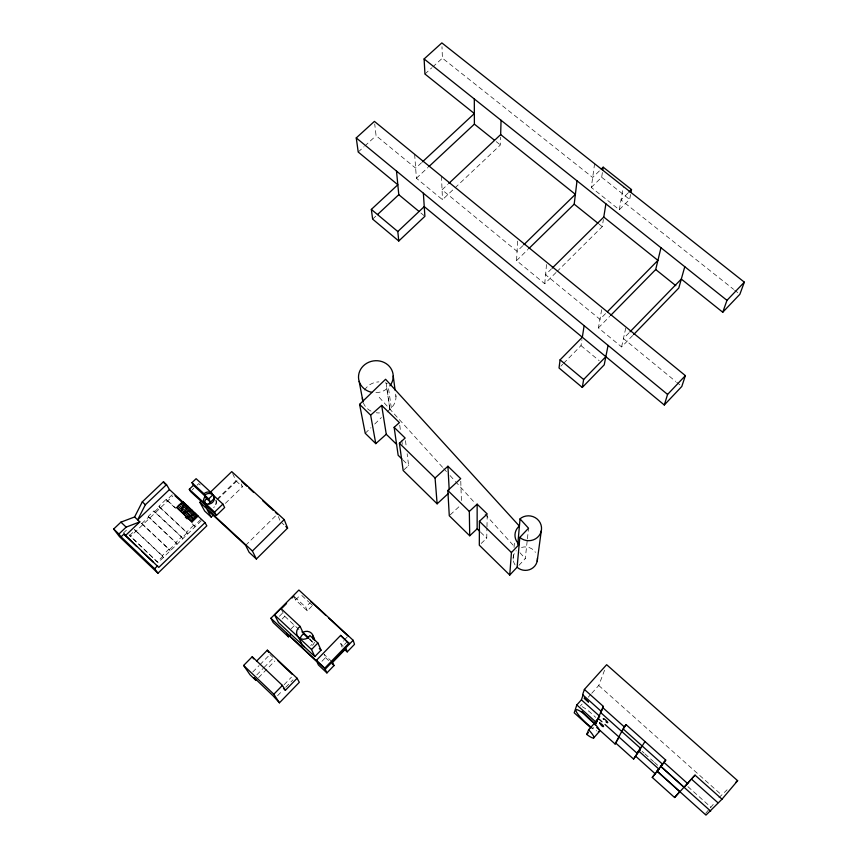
<?xml version="1.0" encoding="UTF-8"?>
<svg xmlns="http://www.w3.org/2000/svg" width="858" height="858" viewBox="0 0 858 858"><rect width="100%" height="100%" fill="white"/><g stroke="black" fill="none" stroke-linecap="round" stroke-linejoin="round"><path stroke-width="0.64" stroke-dasharray="4.29 3.22" d="M481.177 543.457L486.743 538.213L486.958 528.013M486.979 526.737L487.215 515.261M455.03 187.838L500.386 144.97L500.589 137.183M556.038 272.512L544.723 283.741L516.57 260.596L517.728 238.567M513.116 559.094L513.588 553.442M514.06 547.458L514.575 541.001M544.723 283.741L546.728 262.269M518.929 565.336L525.278 558.601L527.273 540.111M527.413 538.792L528.549 528.228M630.587 194.509L629.654 199.431L619.294 209.727L591.291 187.43L594.594 163.717M591.291 187.43L601.673 177.263L602.434 172.222M563.609 363.331L581.005 345.613L581.938 339.629M556.981 271.578L602.23 226.651L603.389 219.455M619.294 209.727L623.434 186.529M632.668 335.542L621.6 346.943L598.412 327.885L602.059 307.507M621.6 346.943L625.965 327.048M591.752 693.296L598.766 685.488L604.793 669.594M705.608 813.405L713.92 803.592M718.907 797.693L727.123 789.789M593.436 727.327L592.052 728.892L592.385 728.099L594.304 729.482A15.927 2.778 42.7 0 0 596.632 730.866M580.351 705.995L582.11 704.043M588.245 697.2L590.872 694.272M347.49 641.398L342.01 647.05L340.744 643.682L343.5 640.829M277.584 695.677L282.11 691.022M285.725 687.301L292.953 679.868M321.964 661.282L325.514 657.614L324.088 654.332L332.668 662.355M344.423 639.875L347.19 637.022M284.148 684.684L291.441 677.187M629.032 332.818L623.434 338.578L675.664 381.413M256.789 674.892L263.181 668.393M264.092 667.46L273.219 658.161M560.864 366.13L562.698 364.264M598.412 327.885L609.684 316.409M258.59 677.595L274.871 660.992M293.876 596.16L295.56 599.935L307.271 610.81L311.679 606.338M291.119 628.828L294.691 625.203M252.745 672.029L259.073 665.583M259.985 664.66L269.037 655.458M605.555 313.61L599.946 319.315L545.559 274.71L551.201 269.133M307.271 610.81L305.684 607.132L310.135 602.616M279.376 616.28L282.915 612.709M295.56 599.935L299.968 595.484M282.121 619.015L284.792 616.312L281.478 609.609M628.024 193.039L621.031 199.968L733.601 289.339M245.624 545.345L276.426 515.036M516.57 260.596L527.906 249.496M522.801 245.72L517.063 251.33L442.063 189.811L447.822 184.384M599.367 170.924L592.674 177.456L442.406 58.151L441.988 46.718M365.229 433.279L370.935 427.734M374.742 424.024L381.402 417.546M387.119 412.001L391.323 407.904A16.817 15.519 -7.8 0 0 395.592 393.704M225.418 503.324L242.471 486.786L239.95 481.199M217.031 499.174L235.993 480.855L232.282 472.779M217.75 499.442L237.977 479.901M163.438 557.421L162.226 555.694L168.983 549.163L141.302 523.058M177.038 544.262L175.879 542.492L181.639 536.926L153.968 510.982L148.209 516.473L149.453 518.329M187.698 533.944L186.594 532.132L193.887 525.085L191.977 523.305M200.708 519.605L194.305 525.793L191.452 523.133M201.351 520.731L157.958 562.719L129.043 534.759M192.16 489.897L193.801 488.32M197.093 485.167L198.734 483.601L200.59 485.317M123.37 533.075L128.174 528.507M160.135 508.14L158.923 506.241L166.227 499.281L175.761 508.172M141.709 523.648L148.606 517.063L176.255 543.06L169.358 549.721L141.709 523.648L142.578 524.903M172.179 494.787L166.688 500.021L176.212 508.912M129.601 535.531L135.103 530.287L162.741 556.424L157.25 561.733L129.601 535.531L130.373 536.561L172.876 495.956M414.639 154.279L416.398 178.249L442.481 199.689L454.064 188.749M421.535 162.698L415.658 168.168L376.083 135.703L374.721 123.992M372.629 219.112L376.501 215.497M416.398 178.249L428.003 167.428M450.225 514.864L460.564 505.276M358.215 152.027L363.856 146.868M364.8 146.01L376.083 135.703M424.946 74.024L431.735 67.846M432.711 66.967L442.406 58.151M404.075 469.669L408.633 465.54L407.142 453.753M601.673 177.263L629.654 199.431M734.641 290.165L737.773 292.642M496.224 141.634L500.386 144.97M599.12 224.153L602.23 226.651M676.694 382.26L679.761 384.781M420.881 212.988L423.895 215.487M581.005 345.613L599.174 360.671M598.766 685.488L721.396 794.755M687.944 786.679L710.896 807.217M642.116 751.34L644.026 753.045M644.969 753.903L653.528 761.572M654.482 762.43L658.29 765.829M235.993 480.855L242.471 486.786M282.164 523.133L283.977 524.785M301.823 595.506L308.655 601.833M309.631 602.734L312.559 605.448M294.777 597.007L305.684 607.132M340.744 643.682L343.372 646.117M309.631 638.652L313.202 642.856A7.089 6.767 -31.4 0 1 310.639 645.473M284.792 616.312L301.737 632.142M309.363 639.274L313.202 642.856M325.514 657.614L329.3 661.153M158.923 506.241L186.594 532.132M148.209 516.473L175.879 542.492M269.938 654.547L272.855 657.303M162.226 555.694L134.545 529.515L135.843 531.327M480.641 532.239L486.743 538.213M402.917 459.942L408.633 465.54M379.204 397.34L442.878 467.631M443.779 468.629L446.471 471.6M450.053 475.557L454.536 480.501M455.437 481.499L475.171 503.281M485.038 514.167L514.628 546.836M519.969 552.745L525.278 558.601M168.983 549.163L170.163 550.911M153.968 510.982L155.191 512.859M181.639 536.926L182.765 538.717M166.227 499.281L167.407 501.19M193.887 525.085L194.97 526.909M278.357 516.57L279.858 520.248M386.84 388.695L389.822 409.051L391.323 407.904L388.395 387.516L384.845 390.197A17.385 15.97 -7.5 0 1 373.895 392.621M386.164 383.183L389.972 409.223M395.645 394.133L395.988 396.718M399.742 425.171L400.6 431.574M401.791 440.529L402.305 444.369M405.48 440.647L406.145 445.892M441.473 176.212L442.481 199.689M460.778 481.22L461.389 500.546M379.515 412.923A16.817 15.519 -7.8 0 1 376.212 412.752M371.042 411.143A16.817 15.519 -7.8 0 1 363.374 402.917M364.532 390.122A16.817 15.519 -7.8 0 1 378.904 381.864M385.328 382.807A16.817 15.519 -7.8 0 1 387.301 383.623M515.047 564.896A12.184 11.733 7.3 0 1 516.259 550.664M521.535 547.425A12.184 11.733 7.3 0 1 535.478 552.327M582.089 706.638A15.916 2.821 42.6 0 1 595.624 717.352M314.371 642.234A7.068 6.757 -31.6 0 1 312.569 645.377M215.851 500.085A5.759 5.298 -23.9 0 1 213.621 507.518M215.969 500.557A5.77 5.309 -23.8 0 1 213.202 506.724M187.055 532.893L182.111 537.676L154.483 511.765L159.427 507.035L187.055 532.893"/><path stroke-width="1.29" d="M477.145 504.172L477.155 528.828L469.723 535.789L469.326 511.443L477.145 504.172L487.237 513.985L479.429 521.289L479.311 545.205L509.749 575.053L517.106 567.256A12.184 11.733 7.3 0 0 537.44 558.108M448.788 183.473L500.664 134.588L501.051 120.281M509.749 575.053L511.443 552.541L519.187 544.38A12.816 12.269 7 0 1 518.286 527.026L519.401 526.126L385.596 379.268L359.577 404.354L365.229 433.279L375.783 443.64L386.261 434.266L381.66 405.384L370.645 415.154L375.783 443.64M517.782 544.551L520.034 518.908L521.482 517.739A13.009 12.43 6.9 0 1 538.803 520.72A13.009 12.43 6.9 0 1 537.387 537.473A13.009 12.43 6.9 0 1 519.819 537.398L517.106 567.256M528.85 248.573L574.195 204.172L577.016 180.834M584.137 325.675L582.325 337.237L560.081 359.845L559.03 367.996L582.292 387.441L604.225 364.854L608.075 345.399M537.194 561.164L541.269 530.941M602.809 169.702L603.185 167.181L631.52 189.575L631.059 192.042M552.134 268.2L603.775 217.063L605.898 203.839M582.292 387.441L583.633 379.504L605.845 356.671M610.628 315.444L655.705 269.53L660.982 247.748M684.781 266.709L678.785 288.041L633.59 334.599M398.766 241.012L397.801 231.531L424.249 206.596L664.296 404.987L667.578 394.433L685.381 375.632L374.42 121.396L356.252 137.913L358.215 152.027L397.833 184.76L371.342 209.416L372.629 219.112L398.766 241.012L424.892 216.313L423.369 193.211M685.381 375.632L681.81 386.454L664.296 404.987M583.086 694.916L581.402 699.849L576.823 704.944L574.216 712.837L591.055 728.002M596.76 727.509L615.122 744.015L624.195 726.79L626.093 724.645L665.744 760.091L657.035 771.181L705.973 815.1L722.007 799.184L737.633 780.705L606.649 664.703L584.384 689.435L582.603 694.68L601.308 711.421L600.45 712.376L640.315 748.101L637.065 753.249L604.965 724.442M629.965 331.864L681.306 279.075L722.758 312.237L726.973 300.343L744.336 282.164L441.849 42.9L424.109 58.955L424.946 74.024L474.356 113.546L422.511 161.797M744.336 282.164L739.853 294.305L722.758 312.237M588.62 729.783L589.832 731.102A15.948 2.692 42.7 0 1 588.663 735.821L586.743 734.427L588.62 729.783L597.715 719.572M197.683 515.519L194.026 518.983L179.14 505.051L176.769 507.528L191.945 521.975L198.016 516.108L187.57 505.984L187.023 507.797M184.91 512.741L187.57 505.984M594.347 723.358L599.721 716.28L581.402 699.849M595.173 724.967L603.399 706.445L584.384 689.435M596.203 723.176L597.211 720.774M601.308 711.421L603.399 706.445M181.639 509.695L184.545 503.206L180.984 511.454M134.609 516.966L142.299 501.855L163.449 481.767L166.527 484.62L169.466 489.553L205.019 522.619L206.821 525.825L157.947 573.23L119.541 536.733L113.664 529.032L120.924 522.147L134.609 516.966L139.822 521.879L125.343 535.682L136.808 546.557M166.527 484.62L145.367 504.74L137.666 519.841L169.466 489.553M615.122 744.015L619.101 737.054M621.739 731.456L626.093 724.645M615.872 743.167L633.579 759.083L637.837 752.369M644.991 741.537L638.888 751.158L658.858 769.068M633.579 759.083L640.218 749.635L637.065 753.249M722.007 799.184L695.034 775.139L674.602 797.522L652.262 777.423L665.744 760.091M652.262 777.423L659.384 768.596M674.602 797.522L679.557 791.741M680.019 791.805L657.089 771.117M690.572 779.954L684.191 787.408L660.767 766.312M640.315 748.101L642.181 745.967M593.693 737.923L599.367 731.531M586.743 734.427L588.352 732.625M692.288 778.056L695.034 775.139M519.819 537.398L528.549 528.228L520.034 518.908M288.427 636.829L286.658 633.365L316.913 661.722L318.415 664.95L326.919 672.919L334.019 665.572L332.668 662.355L345.999 648.562L347.222 651.898L354.526 644.337L353.142 640.283L298.895 590.025L270.903 618.243L273.187 622.533L288.427 636.829L290.197 635.027M326.919 672.919L324.764 668.146L348.981 643.114L340.647 635.392L316.43 660.328L316.902 661.357M353.142 640.283L325.225 669.154L270.903 618.243M283.472 688.481L285.392 690.304L297.093 678.26L267.353 650.171L256.542 661.143M285.392 690.304L282.421 685.403L252.22 656.745L243.629 665.454L250.021 674.785L255.877 680.362L254.054 677.681L273.209 695.924L279.44 702.82L299.324 682.314L297.093 678.26M317.889 642.996L321.042 650.182L314.822 656.585L311.54 649.517L317.889 642.996L309.888 635.531A7.229 6.896 -30.7 0 1 298.648 637.451L302.177 644.744M279.44 702.82L273.831 694.219L282.421 685.403M607.432 311.711L657.925 260.371L603.775 217.063M281.992 608.14L286.561 603.528M292.042 598.005L293.876 596.16M314.822 656.585L278.55 622.608L274.56 614.907L280.931 608.494L300.118 626.415L303.614 633.901L308.408 638.373M213.095 515.261L211.197 517.095L207.153 509.673L245.624 545.345L249.12 552.284L256.37 559.019L287.591 528.099L284.223 519.605L231.757 471.621L210.199 492.385M628.903 192.171L631.52 189.575M256.37 559.019L252.413 551.008L284.223 519.605M523.755 244.787L575.386 194.348L500.664 134.588M601.276 169.058L603.185 167.181M222.898 504.075L224.635 507.518L216.431 515.476L214.618 512.087L222.898 504.075L212.741 494.701A5.802 5.341 -23.7 0 1 212.58 502.37A5.802 5.341 -23.7 0 1 204.472 502.681L206.338 506.134M205.019 522.619L158.784 567.417L124.056 533.966L121.053 536.829L154.612 568.704L157.947 573.23M193.94 518.833L191.591 521.374L191.945 521.975M154.612 568.704L157.615 565.797M211.197 517.095L204.708 511.078L199.882 502.316L201.759 500.504M208.698 498.863L212.838 494.884A5.802 5.341 -23.7 0 0 204.73 495.195L208.698 498.863L210.446 502.166L206.51 498.519L203.957 493.736L191.967 482.657L196.117 478.689L212.076 493.425L214.554 498.208L208.805 503.753M216.431 515.476L190.519 491.473L189.296 489.274L193.425 485.317L191.967 482.657M179.14 505.051L181.585 502.702L196.493 516.666M187.623 506.07L182.851 501.683L181.585 502.702M121.053 536.829L118.919 534.019L126.169 527.123L139.822 521.879M377.477 214.586L398.788 194.691L396.503 171.085M428.968 166.527L474.388 124.131L474.313 98.97M381.66 405.384L399.41 422.608L394.144 427.327L405.148 438.03L399.399 443.211L403.163 470.495L437.13 503.818L448.412 493.414M469.723 535.789L449.281 515.744L447.844 490.486L460.703 478.646L447.919 466.248L435.07 478.013L437.13 503.818M735.724 782.357L737.633 780.705M176.769 507.528L187.312 517.299L195.474 513.374M187.312 517.299L192.503 514.8M195.581 513.577L193.876 514.146M191.924 510.081L183.14 513.416L186.754 512.205L194.026 518.983M424.109 58.955L726.973 300.343M474.388 124.131L494.144 139.972M574.195 204.172L598.08 223.327M655.705 269.53L675.782 285.628M356.252 137.913L667.578 394.433M398.788 194.691L418.876 211.325M560.081 359.845L583.633 379.504M371.342 209.416L397.801 231.531M691.366 779.021L717.867 802.691M602.53 707.421L624.195 726.79M663.856 762.279L687.751 783.644M623.605 729.343L662.58 764.231L660.714 766.376L710.703 811.153M598.005 718.2L601.984 721.771M635.907 756.424L655.33 773.873M576.823 704.944L595.152 721.406M241.892 481.67L246.814 486.175M248.788 487.977L253.721 492.481M262.58 500.6L273.423 510.51M275.397 512.312L277.359 514.114M285.789 526.447L287.591 528.099M193.425 485.317L205.352 496.353A5.792 5.33 -23.8 0 0 205.18 503.989L189.296 489.274M204.472 502.681L214.618 512.087M311.025 601.715L325.665 615.283M328.593 617.985L348.112 636.068M199.882 502.316L252.413 551.008M344.616 649.474L347.222 651.898M174.989 495.677L182.615 502.767M180.566 503.689L195.442 517.621M177.917 506.22L192.814 520.195M187.419 517.481L191.591 521.374M185.307 517.074L187.216 518.854M308.676 637.751L302.895 632.367A7.121 6.8 -31.3 0 1 313.224 639.66M319.305 648.551L321.042 650.182M332.132 663.802L334.019 665.572M274.56 614.907L311.54 649.517M316.43 660.328L324.764 668.146M142.299 501.855L145.367 504.74M277.96 660.853L292.31 674.409M120.924 522.147L126.169 527.123M141.581 551.093L153.046 561.969M113.664 529.032L118.919 534.019M243.629 665.454L273.831 694.219M359.577 404.354L370.645 415.154M399.399 443.211L435.07 478.013M447.844 490.486L469.326 511.443M479.429 521.289L511.443 552.541M386.261 434.266L396.589 444.347M477.155 528.828L479.772 531.381M401.973 459.019L398.155 455.287L394.144 427.327M124.056 533.966L125.343 535.682M252.22 656.745L253.593 658.869M163.449 481.767L164.704 483.858M184.996 512.88L185.596 511.057M267.353 650.171L268.651 652.359M182.851 501.683L183.247 502.37M340.647 635.392L349.356 644.197L348.981 643.114M359.159 381.392L363.041 401.962A16.817 15.519 -7.8 0 1 362.408 397.951M393.221 376.008L395.12 390.251M447.919 466.248L449.206 489.918M371.653 392.299A17.385 15.97 -7.5 0 1 359.706 371.182A17.385 15.97 -7.5 0 1 384.255 362.526A17.385 15.97 -7.5 0 1 389.854 385.886M603.549 719.283A2.971 0.536 42.5 0 1 604.343 719.025A2.971 0.536 42.5 0 1 607.292 721.75A2.971 0.536 42.5 0 1 607.003 722.479M606.531 722.168A2.971 0.536 42.5 0 1 605.984 721.76M598.358 731.574A15.927 2.778 42.7 0 0 595.559 724.667L592.964 721.857A15.927 2.778 42.7 0 0 575.911 710.113A15.927 2.778 42.7 0 0 591.548 727.498M593.875 723.015A15.916 2.821 42.6 0 1 581.896 711.314M312.537 635.714A7.068 6.757 -31.6 0 1 314.596 640.454M304.14 646.814A7.068 6.757 -31.6 0 1 300.879 642.792M303.635 645.774A7.089 6.767 -31.4 0 1 301.061 643.361M300.364 638.191A7.089 6.767 -31.4 0 1 303.614 633.901M298.648 637.451A7.229 6.896 -30.7 0 1 300.118 626.415M207.497 506.939A5.77 5.309 -23.8 0 1 206.51 498.519M207.926 507.732A5.759 5.298 -23.9 0 1 205.352 504.568M203.957 493.736A5.824 5.352 -23.7 0 1 212.076 493.425M584.277 698.122L588.363 701.962L584.277 698.122M599.613 722.886C602.799 728.946 606.627 726.747 599.613 722.886"/></g></svg>
